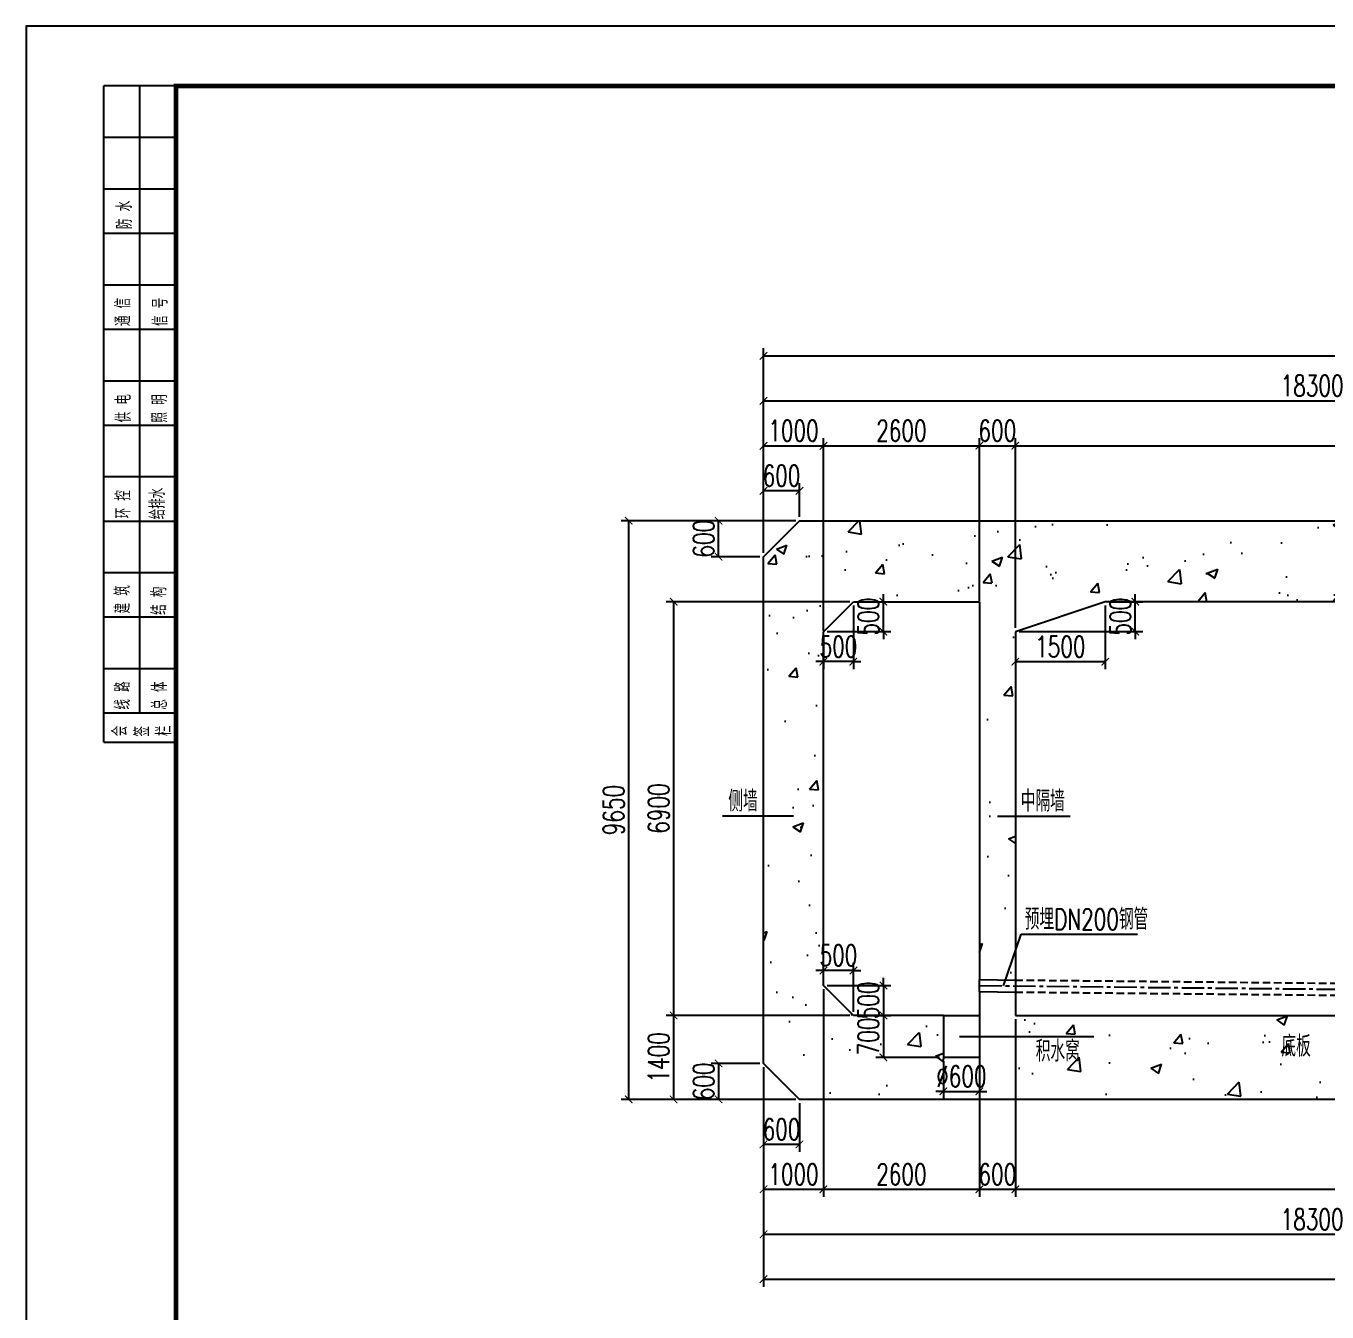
# Model space of a CAD drawing. Extents: x 266020 to 523514, y 704210 to 746210.
# Drawn here: x 463814 to 485512, y 724765 to 746210 of the extents above; entities that cross this region are included whole.
import ezdxf

# ---------------------------------------------------------------- set-up
doc = ezdxf.new("R2010")
doc.units = 0
doc.header["$LTSCALE"] = 50
doc.header["$MEASUREMENT"] = 0
doc.linetypes.add('CENTER2', pattern=[1.125, 0.75, -0.125, 0.125, -0.125])
doc.linetypes.add('DASHED2', pattern=[0.375, 0.25, -0.125])
doc.layers.get('0').update_dxf_attribs({"linetype": 'CONTINUOUS'})
doc.layers.get('Defpoints').update_dxf_attribs({"linetype": 'CONTINUOUS'})
for name, color, linetype in [('01 标  注', 1, 'CONTINUOUS'), ('02 结  构', 5, 'CONTINUOUS'), ('3', 3, 'CONTINUOUS'), ('4', 4, 'CONTINUOUS'), ('填充', 8, 'CONTINUOUS')]:
    doc.layers.add(name, color=color, linetype=linetype)
doc.styles.get("Standard").update_dxf_attribs({"font": 'txt1.shx', "width": 0.7, "bigfont": 'hztxt.shx'})
doc.dimstyles.new('1：100', dxfattribs={"dimscale": 100, "dimtxt": 3.5, "dimasz": 1.25, "dimexe": 1.25, "dimexo": 0.625, "dimgap": 0.75, "dimtad": 1, "dimdsep": 46, "dimtxsty": 'Standard', "dimblk": 'ARCHTICK', "dimcen": 2.5, "dimclrt": 256, "dimadec": 0, "dimazin": 0, "dimtfac": 1, "dimtix": 1, "dimtmove": 0, "dimatfit": 3, "dimfxl": 0, "dimarcsym": 0})

# ---------------------------------------------------------------- blocks, each defined once
blk = doc.blocks.new('_ArchTick')
at = {"color": 0, "linetype": 'ByBlock', "const_width": 0.15}
blk.add_lwpolyline([(-0.5, -0.5), (0.5, 0.5)], dxfattribs=at)
blk = doc.blocks.new('*D527')
at = {"layer": '01 标  注', "color": 0, "lineweight": -2}
for p, q in [((477614, 736547), (477614, 735485)), ((477114, 736047), (477114, 735485)), ((477114, 735610), (476989, 735610)), ((477614, 735610), (477114, 735610)), ((477614, 735610), (477739, 735610))]:
    blk.add_line(p, q, dxfattribs=at)
at = {"layer": 'Defpoints', "color": 0}
for p in [(477614, 736610), (477114, 736110), (477114, 735610)]:
    blk.add_point(p, dxfattribs=at)
at = {"layer": '01 标  注', "color": 0, "lineweight": -2, "xscale": 125, "yscale": 125, "zscale": 125}
blk.add_blockref('_ArchTick', (477114, 735610), dxfattribs=at)
at = {"layer": '01 标  注', "color": 0, "lineweight": -2, "xscale": 125, "yscale": 125, "zscale": 125, "rotation": 180}
blk.add_blockref('_ArchTick', (477614, 735610), dxfattribs=at)
at = {"layer": '01 标  注', "insert": (477364, 735860), "char_height": 350, "attachment_point": 5}
blk.add_mtext('500', dxfattribs=at)
blk = doc.blocks.new('*D528')
at = {"layer": '01 标  注', "color": 0, "lineweight": -2}
for p, q in [((478114, 736610), (478114, 736735)), ((477677, 736610), (478239, 736610)), ((478114, 736110), (478114, 736610)), ((477177, 736110), (478239, 736110)), ((478114, 736110), (478114, 735985))]:
    blk.add_line(p, q, dxfattribs=at)
at = {"layer": 'Defpoints', "color": 0}
for p in [(477614, 736610), (478114, 736610), (477114, 736110)]:
    blk.add_point(p, dxfattribs=at)
at = {"layer": '01 标  注', "color": 0, "lineweight": -2, "xscale": 125, "yscale": 125, "zscale": 125}
for p, rotation in [((478114, 736610), 270), ((478114, 736110), 90)]:
    blk.add_blockref('_ArchTick', p, dxfattribs=dict(at, rotation=rotation))
at = {"layer": '01 标  注', "insert": (477864, 736360), "char_height": 350, "attachment_point": 5, "rotation": 90}
blk.add_mtext('500', dxfattribs=at)
blk = doc.blocks.new('*D463')
at = {"layer": '01 标  注', "color": 0, "lineweight": -2}
for p, q in [((481814, 736547), (481814, 735485)), ((480314, 736047), (480314, 735485)), ((480314, 735610), (481814, 735610))]:
    blk.add_line(p, q, dxfattribs=at)
at = {"layer": 'Defpoints', "color": 0}
for p in [(481814, 736610), (480314, 736110), (481814, 735610)]:
    blk.add_point(p, dxfattribs=at)
at = {"layer": '01 标  注', "color": 0, "lineweight": -2, "xscale": 125, "yscale": 125, "zscale": 125, "rotation": 180}
blk.add_blockref('_ArchTick', (480314, 735610), dxfattribs=at)
at = {"layer": '01 标  注', "color": 0, "lineweight": -2, "xscale": 125, "yscale": 125, "zscale": 125}
blk.add_blockref('_ArchTick', (481814, 735610), dxfattribs=at)
at = {"layer": '01 标  注', "insert": (481064, 735860), "char_height": 350, "attachment_point": 5}
blk.add_mtext('1500', dxfattribs=at)
blk = doc.blocks.new('*D464')
at = {"layer": '01 标  注', "color": 0, "lineweight": -2}
for p, q in [((482314, 736610), (482314, 736735)), ((481877, 736610), (482439, 736610)), ((482314, 736110), (482314, 736610)), ((480377, 736110), (482439, 736110)), ((482314, 736110), (482314, 735985))]:
    blk.add_line(p, q, dxfattribs=at)
at = {"layer": 'Defpoints', "color": 0}
for p in [(481814, 736610), (482314, 736610), (480314, 736110)]:
    blk.add_point(p, dxfattribs=at)
at = {"layer": '01 标  注', "color": 0, "lineweight": -2, "xscale": 125, "yscale": 125, "zscale": 125}
for p, rotation in [((482314, 736610), 270), ((482314, 736110), 90)]:
    blk.add_blockref('_ArchTick', p, dxfattribs=dict(at, rotation=rotation))
at = {"layer": '01 标  注', "insert": (482064, 736360), "char_height": 350, "attachment_point": 5, "rotation": 90}
blk.add_mtext('500', dxfattribs=at)
blk = doc.blocks.new('*D467')
at = {"layer": '01 标  注', "color": 0, "lineweight": -2}
for p, q in [((477114, 730272), (477114, 730585)), ((477614, 729772), (477614, 730585)), ((477114, 730460), (476989, 730460)), ((477614, 730460), (477114, 730460)), ((477614, 730460), (477739, 730460))]:
    blk.add_line(p, q, dxfattribs=at)
at = {"layer": 'Defpoints', "color": 0}
for p in [(477114, 730460), (477114, 730210), (477614, 729710)]:
    blk.add_point(p, dxfattribs=at)
at = {"layer": '01 标  注', "color": 0, "lineweight": -2, "xscale": 125, "yscale": 125, "zscale": 125}
blk.add_blockref('_ArchTick', (477114, 730460), dxfattribs=at)
at = {"layer": '01 标  注', "color": 0, "lineweight": -2, "xscale": 125, "yscale": 125, "zscale": 125, "rotation": 180}
blk.add_blockref('_ArchTick', (477614, 730460), dxfattribs=at)
at = {"layer": '01 标  注', "insert": (477364, 730710), "char_height": 350, "attachment_point": 5}
blk.add_mtext('500', dxfattribs=at)
blk = doc.blocks.new('*D468')
at = {"layer": '01 标  注', "color": 0, "lineweight": -2}
for p, q in [((478114, 730210), (478114, 730335)), ((477177, 730210), (478239, 730210)), ((478114, 730210), (478114, 729710)), ((477677, 729710), (478239, 729710)), ((478114, 729710), (478114, 729585))]:
    blk.add_line(p, q, dxfattribs=at)
at = {"layer": 'Defpoints', "color": 0}
for p in [(477114, 730210), (477614, 729710), (478114, 729710)]:
    blk.add_point(p, dxfattribs=at)
at = {"layer": '01 标  注', "color": 0, "lineweight": -2, "xscale": 125, "yscale": 125, "zscale": 125}
for p, rotation in [((478114, 730210), 270), ((478114, 729710), 90)]:
    blk.add_blockref('_ArchTick', p, dxfattribs=dict(at, rotation=rotation))
at = {"layer": '01 标  注', "insert": (477864, 729960), "char_height": 350, "attachment_point": 5, "rotation": 90}
blk.add_mtext('500', dxfattribs=at)
blk = doc.blocks.new('*D469')
at = {"layer": '01 标  注', "color": 0, "lineweight": -2}
for p, q in [((477114, 730147), (477114, 726685)), ((476114, 728847), (476114, 726685)), ((476114, 726810), (477114, 726810))]:
    blk.add_line(p, q, dxfattribs=at)
at = {"layer": 'Defpoints', "color": 0}
for p in [(477114, 730210), (476114, 728910), (477114, 726810)]:
    blk.add_point(p, dxfattribs=at)
at = {"layer": '01 标  注', "color": 0, "lineweight": -2, "xscale": 125, "yscale": 125, "zscale": 125, "rotation": 180}
blk.add_blockref('_ArchTick', (476114, 726810), dxfattribs=at)
at = {"layer": '01 标  注', "color": 0, "lineweight": -2, "xscale": 125, "yscale": 125, "zscale": 125}
blk.add_blockref('_ArchTick', (477114, 726810), dxfattribs=at)
at = {"layer": '01 标  注', "insert": (476614, 727060), "char_height": 350, "attachment_point": 5}
blk.add_mtext('1000', dxfattribs=at)
blk = doc.blocks.new('*D529')
at = {"layer": '01 标  注', "color": 0, "lineweight": -2}
for p, q in [((477114, 730147), (477114, 726685)), ((479714, 729647), (479714, 726685)), ((477114, 726810), (479714, 726810))]:
    blk.add_line(p, q, dxfattribs=at)
at = {"layer": 'Defpoints', "color": 0}
for p in [(477114, 730210), (479714, 729710), (479714, 726810)]:
    blk.add_point(p, dxfattribs=at)
at = {"layer": '01 标  注', "color": 0, "lineweight": -2, "xscale": 125, "yscale": 125, "zscale": 125, "rotation": 180}
blk.add_blockref('_ArchTick', (477114, 726810), dxfattribs=at)
at = {"layer": '01 标  注', "color": 0, "lineweight": -2, "xscale": 125, "yscale": 125, "zscale": 125}
blk.add_blockref('_ArchTick', (479714, 726810), dxfattribs=at)
at = {"layer": '01 标  注', "insert": (478414, 727060), "char_height": 350, "attachment_point": 5}
blk.add_mtext('2600', dxfattribs=at)
blk = doc.blocks.new('*D470')
at = {"layer": '01 标  注', "color": 0, "lineweight": -2}
for p, q in [((479714, 729647), (479714, 726685)), ((480314, 729647), (480314, 726685)), ((479714, 726810), (480314, 726810))]:
    blk.add_line(p, q, dxfattribs=at)
at = {"layer": 'Defpoints', "color": 0}
for p in [(479714, 729710), (480314, 729710), (480314, 726810)]:
    blk.add_point(p, dxfattribs=at)
at = {"layer": '01 标  注', "color": 0, "lineweight": -2, "xscale": 125, "yscale": 125, "zscale": 125, "rotation": 180}
blk.add_blockref('_ArchTick', (479714, 726810), dxfattribs=at)
at = {"layer": '01 标  注', "color": 0, "lineweight": -2, "xscale": 125, "yscale": 125, "zscale": 125}
blk.add_blockref('_ArchTick', (480314, 726810), dxfattribs=at)
at = {"layer": '01 标  注', "insert": (480014, 727060), "char_height": 350, "attachment_point": 5}
blk.add_mtext('600', dxfattribs=at)
blk = doc.blocks.new('*D471')
at = {"layer": '01 标  注', "color": 0, "lineweight": -2}
for p, q in [((480314, 729647), (480314, 726685)), ((492814, 729647), (492814, 726685)), ((480314, 726810), (492814, 726810))]:
    blk.add_line(p, q, dxfattribs=at)
at = {"layer": 'Defpoints', "color": 0}
for p in [(480314, 729710), (492814, 729710), (492814, 726810)]:
    blk.add_point(p, dxfattribs=at)
at = {"layer": '01 标  注', "color": 0, "lineweight": -2, "xscale": 125, "yscale": 125, "zscale": 125, "rotation": 180}
blk.add_blockref('_ArchTick', (480314, 726810), dxfattribs=at)
at = {"layer": '01 标  注', "color": 0, "lineweight": -2, "xscale": 125, "yscale": 125, "zscale": 125}
blk.add_blockref('_ArchTick', (492814, 726810), dxfattribs=at)
at = {"layer": '01 标  注', "insert": (486564, 727060), "char_height": 350, "attachment_point": 5}
blk.add_mtext('12500', dxfattribs=at)
blk = doc.blocks.new('*D475')
at = {"layer": '01 标  注', "color": 0, "lineweight": -2}
for p, q in [((476114, 728847), (476114, 725185)), ((512714, 728401), (512714, 725185)), ((476114, 725310), (512714, 725310))]:
    blk.add_line(p, q, dxfattribs=at)
at = {"layer": 'Defpoints', "color": 0}
for p in [(476114, 728910), (512714, 728463), (512714, 725310)]:
    blk.add_point(p, dxfattribs=at)
at = {"layer": '01 标  注', "color": 0, "lineweight": -2, "xscale": 125, "yscale": 125, "zscale": 125, "rotation": 180}
blk.add_blockref('_ArchTick', (476114, 725310), dxfattribs=at)
at = {"layer": '01 标  注', "color": 0, "lineweight": -2, "xscale": 125, "yscale": 125, "zscale": 125}
blk.add_blockref('_ArchTick', (512714, 725310), dxfattribs=at)
at = {"layer": '01 标  注', "insert": (494414, 725560), "char_height": 350, "attachment_point": 5}
blk.add_mtext('36600', dxfattribs=at)
blk = doc.blocks.new('*D488')
at = {"layer": '01 标  注', "color": 0, "lineweight": -2}
for p, q in [((477552, 729710), (474489, 729710)), ((474614, 729710), (474614, 728310)), ((476652, 728310), (474489, 728310))]:
    blk.add_line(p, q, dxfattribs=at)
at = {"layer": 'Defpoints', "color": 0}
for p in [(477614, 729710), (474614, 728310), (476714, 728310)]:
    blk.add_point(p, dxfattribs=at)
at = {"layer": '01 标  注', "color": 0, "lineweight": -2, "xscale": 125, "yscale": 125, "zscale": 125}
for p, rotation in [((474614, 729710), 90), ((474614, 728310), 270)]:
    blk.add_blockref('_ArchTick', p, dxfattribs=dict(at, rotation=rotation))
at = {"layer": '01 标  注', "insert": (474364, 729010), "char_height": 350, "attachment_point": 5, "rotation": 90}
blk.add_mtext('1400', dxfattribs=at)
blk = doc.blocks.new('*D489')
at = {"layer": '01 标  注', "color": 0, "lineweight": -2}
for p, q in [((477552, 736610), (474489, 736610)), ((474614, 736610), (474614, 729710)), ((477552, 729710), (474489, 729710))]:
    blk.add_line(p, q, dxfattribs=at)
at = {"layer": 'Defpoints', "color": 0}
for p in [(477614, 736610), (474614, 729710), (477614, 729710)]:
    blk.add_point(p, dxfattribs=at)
at = {"layer": '01 标  注', "color": 0, "lineweight": -2, "xscale": 125, "yscale": 125, "zscale": 125}
for p, rotation in [((474614, 736610), 90), ((474614, 729710), 270)]:
    blk.add_blockref('_ArchTick', p, dxfattribs=dict(at, rotation=rotation))
at = {"layer": '01 标  注', "insert": (474364, 733160), "char_height": 350, "attachment_point": 5, "rotation": 90}
blk.add_mtext('6900', dxfattribs=at)
blk = doc.blocks.new('*D490')
at = {"layer": '01 标  注', "color": 0, "lineweight": -2}
for p, q in [((476114, 728847), (476114, 725935)), ((494414, 728247), (494414, 725935)), ((476114, 726060), (494414, 726060))]:
    blk.add_line(p, q, dxfattribs=at)
at = {"layer": 'Defpoints', "color": 0}
for p in [(476114, 728910), (494414, 728310), (494414, 726060)]:
    blk.add_point(p, dxfattribs=at)
at = {"layer": '01 标  注', "color": 0, "lineweight": -2, "xscale": 125, "yscale": 125, "zscale": 125, "rotation": 180}
blk.add_blockref('_ArchTick', (476114, 726060), dxfattribs=at)
at = {"layer": '01 标  注', "color": 0, "lineweight": -2, "xscale": 125, "yscale": 125, "zscale": 125}
blk.add_blockref('_ArchTick', (494414, 726060), dxfattribs=at)
at = {"layer": '01 标  注', "insert": (485264, 726310), "char_height": 350, "attachment_point": 5}
blk.add_mtext('18300', dxfattribs=at)
blk = doc.blocks.new('*D491')
at = {"layer": '01 标  注', "color": 0, "lineweight": -2}
for p, q in [((476114, 737422), (476114, 739335)), ((477114, 736122), (477114, 739335)), ((476114, 739210), (477114, 739210))]:
    blk.add_line(p, q, dxfattribs=at)
at = {"layer": 'Defpoints', "color": 0}
for p in [(477114, 739210), (476114, 737360), (477114, 736060)]:
    blk.add_point(p, dxfattribs=at)
at = {"layer": '01 标  注', "color": 0, "lineweight": -2, "xscale": 125, "yscale": 125, "zscale": 125, "rotation": 180}
blk.add_blockref('_ArchTick', (476114, 739210), dxfattribs=at)
at = {"layer": '01 标  注', "color": 0, "lineweight": -2, "xscale": 125, "yscale": 125, "zscale": 125}
blk.add_blockref('_ArchTick', (477114, 739210), dxfattribs=at)
at = {"layer": '01 标  注', "insert": (476614, 739460), "char_height": 350, "attachment_point": 5}
blk.add_mtext('1000', dxfattribs=at)
blk = doc.blocks.new('*D492')
at = {"layer": '01 标  注', "color": 0, "lineweight": -2}
for p, q in [((477114, 736122), (477114, 739335)), ((479714, 736622), (479714, 739335)), ((477114, 739210), (479714, 739210))]:
    blk.add_line(p, q, dxfattribs=at)
at = {"layer": 'Defpoints', "color": 0}
for p in [(479714, 739210), (479714, 736560), (477114, 736060)]:
    blk.add_point(p, dxfattribs=at)
at = {"layer": '01 标  注', "color": 0, "lineweight": -2, "xscale": 125, "yscale": 125, "zscale": 125, "rotation": 180}
blk.add_blockref('_ArchTick', (477114, 739210), dxfattribs=at)
at = {"layer": '01 标  注', "color": 0, "lineweight": -2, "xscale": 125, "yscale": 125, "zscale": 125}
blk.add_blockref('_ArchTick', (479714, 739210), dxfattribs=at)
at = {"layer": '01 标  注', "insert": (478414, 739460), "char_height": 350, "attachment_point": 5}
blk.add_mtext('2600', dxfattribs=at)
blk = doc.blocks.new('*D493')
at = {"layer": '01 标  注', "color": 0, "lineweight": -2}
for p, q in [((479714, 736622), (479714, 739335)), ((480314, 736172), (480314, 739335)), ((479714, 739210), (480314, 739210))]:
    blk.add_line(p, q, dxfattribs=at)
at = {"layer": 'Defpoints', "color": 0}
for p in [(480314, 739210), (479714, 736560), (480314, 736110)]:
    blk.add_point(p, dxfattribs=at)
at = {"layer": '01 标  注', "color": 0, "lineweight": -2, "xscale": 125, "yscale": 125, "zscale": 125, "rotation": 180}
blk.add_blockref('_ArchTick', (479714, 739210), dxfattribs=at)
at = {"layer": '01 标  注', "color": 0, "lineweight": -2, "xscale": 125, "yscale": 125, "zscale": 125}
blk.add_blockref('_ArchTick', (480314, 739210), dxfattribs=at)
at = {"layer": '01 标  注', "insert": (480014, 739460), "char_height": 350, "attachment_point": 5}
blk.add_mtext('600', dxfattribs=at)
blk = doc.blocks.new('*D494')
at = {"layer": '01 标  注', "color": 0, "lineweight": -2}
for p, q in [((480314, 736172), (480314, 739335)), ((492814, 736172), (492814, 739335)), ((480314, 739210), (492814, 739210))]:
    blk.add_line(p, q, dxfattribs=at)
at = {"layer": 'Defpoints', "color": 0}
for p in [(492814, 739210), (480314, 736110), (492814, 736110)]:
    blk.add_point(p, dxfattribs=at)
at = {"layer": '01 标  注', "color": 0, "lineweight": -2, "xscale": 125, "yscale": 125, "zscale": 125, "rotation": 180}
blk.add_blockref('_ArchTick', (480314, 739210), dxfattribs=at)
at = {"layer": '01 标  注', "color": 0, "lineweight": -2, "xscale": 125, "yscale": 125, "zscale": 125}
blk.add_blockref('_ArchTick', (492814, 739210), dxfattribs=at)
at = {"layer": '01 标  注', "insert": (486564, 739460), "char_height": 350, "attachment_point": 5}
blk.add_mtext('12500', dxfattribs=at)
blk = doc.blocks.new('*D497')
at = {"layer": '01 标  注', "color": 0, "lineweight": -2}
for p, q in [((476114, 737422), (476114, 740835)), ((512714, 737869), (512714, 740835)), ((476114, 740710), (512714, 740710))]:
    blk.add_line(p, q, dxfattribs=at)
at = {"layer": 'Defpoints', "color": 0}
for p in [(512714, 740710), (512714, 737806), (476114, 737360)]:
    blk.add_point(p, dxfattribs=at)
at = {"layer": '01 标  注', "color": 0, "lineweight": -2, "xscale": 125, "yscale": 125, "zscale": 125, "rotation": 180}
blk.add_blockref('_ArchTick', (476114, 740710), dxfattribs=at)
at = {"layer": '01 标  注', "color": 0, "lineweight": -2, "xscale": 125, "yscale": 125, "zscale": 125}
blk.add_blockref('_ArchTick', (512714, 740710), dxfattribs=at)
at = {"layer": '01 标  注', "insert": (494414, 740960), "char_height": 350, "attachment_point": 5}
blk.add_mtext('36600', dxfattribs=at)
blk = doc.blocks.new('*D505')
at = {"layer": '01 标  注', "color": 0, "lineweight": -2}
for p, q in [((476114, 737422), (476114, 740085)), ((476114, 739960), (494414, 739960)), ((494414, 738022), (494414, 740085))]:
    blk.add_line(p, q, dxfattribs=at)
at = {"layer": 'Defpoints', "color": 0}
for p in [(494414, 739960), (494414, 737960), (476114, 737360)]:
    blk.add_point(p, dxfattribs=at)
at = {"layer": '01 标  注', "color": 0, "lineweight": -2, "xscale": 125, "yscale": 125, "zscale": 125, "rotation": 180}
blk.add_blockref('_ArchTick', (476114, 739960), dxfattribs=at)
at = {"layer": '01 标  注', "color": 0, "lineweight": -2, "xscale": 125, "yscale": 125, "zscale": 125}
blk.add_blockref('_ArchTick', (494414, 739960), dxfattribs=at)
at = {"layer": '01 标  注', "insert": (485264, 740210), "char_height": 350, "attachment_point": 5}
blk.add_mtext('18300', dxfattribs=at)
blk = doc.blocks.new('*D510')
at = {"layer": '01 标  注', "color": 0, "lineweight": -2}
for p, q in [((476114, 737422), (476114, 738585)), ((476714, 738022), (476714, 738585)), ((476714, 738460), (476114, 738460))]:
    blk.add_line(p, q, dxfattribs=at)
at = {"layer": 'Defpoints', "color": 0}
for p in [(476114, 738460), (476714, 737960), (476114, 737360)]:
    blk.add_point(p, dxfattribs=at)
at = {"layer": '01 标  注', "color": 0, "lineweight": -2, "xscale": 125, "yscale": 125, "zscale": 125, "rotation": 180}
blk.add_blockref('_ArchTick', (476114, 738460), dxfattribs=at)
at = {"layer": '01 标  注', "color": 0, "lineweight": -2, "xscale": 125, "yscale": 125, "zscale": 125}
blk.add_blockref('_ArchTick', (476714, 738460), dxfattribs=at)
at = {"layer": '01 标  注', "insert": (476414, 738710), "char_height": 350, "attachment_point": 5}
blk.add_mtext('600', dxfattribs=at)
blk = doc.blocks.new('*D511')
at = {"layer": '01 标  注', "color": 0, "lineweight": -2}
for p, q in [((476652, 737960), (475239, 737960)), ((475364, 737360), (475364, 737960)), ((476052, 737360), (475239, 737360))]:
    blk.add_line(p, q, dxfattribs=at)
at = {"layer": 'Defpoints', "color": 0}
for p in [(475364, 737960), (476714, 737960), (476114, 737360)]:
    blk.add_point(p, dxfattribs=at)
at = {"layer": '01 标  注', "color": 0, "lineweight": -2, "xscale": 125, "yscale": 125, "zscale": 125}
for p, rotation in [((475364, 737960), 90), ((475364, 737360), 270)]:
    blk.add_blockref('_ArchTick', p, dxfattribs=dict(at, rotation=rotation))
at = {"layer": '01 标  注', "insert": (475114, 737660), "char_height": 350, "attachment_point": 5, "rotation": 90}
blk.add_mtext('600', dxfattribs=at)
blk = doc.blocks.new('*D512')
at = {"layer": '01 标  注', "color": 0, "lineweight": -2}
for p, q in [((476052, 728910), (475239, 728910)), ((475364, 728910), (475364, 728310)), ((476652, 728310), (475239, 728310))]:
    blk.add_line(p, q, dxfattribs=at)
at = {"layer": 'Defpoints', "color": 0}
for p in [(476114, 728910), (475364, 728310), (476714, 728310)]:
    blk.add_point(p, dxfattribs=at)
at = {"layer": '01 标  注', "color": 0, "lineweight": -2, "xscale": 125, "yscale": 125, "zscale": 125}
for p, rotation in [((475364, 728910), 90), ((475364, 728310), 270)]:
    blk.add_blockref('_ArchTick', p, dxfattribs=dict(at, rotation=rotation))
at = {"layer": '01 标  注', "insert": (475114, 728610), "char_height": 350, "attachment_point": 5, "rotation": 90}
blk.add_mtext('600', dxfattribs=at)
blk = doc.blocks.new('*D513')
at = {"layer": '01 标  注', "color": 0, "lineweight": -2}
for p, q in [((476114, 728847), (476114, 727435)), ((476714, 728247), (476714, 727435)), ((476714, 727560), (476114, 727560))]:
    blk.add_line(p, q, dxfattribs=at)
at = {"layer": 'Defpoints', "color": 0}
for p in [(476114, 728910), (476714, 728310), (476114, 727560)]:
    blk.add_point(p, dxfattribs=at)
at = {"layer": '01 标  注', "color": 0, "lineweight": -2, "xscale": 125, "yscale": 125, "zscale": 125, "rotation": 180}
blk.add_blockref('_ArchTick', (476114, 727560), dxfattribs=at)
at = {"layer": '01 标  注', "color": 0, "lineweight": -2, "xscale": 125, "yscale": 125, "zscale": 125}
blk.add_blockref('_ArchTick', (476714, 727560), dxfattribs=at)
at = {"layer": '01 标  注', "insert": (476414, 727810), "char_height": 350, "attachment_point": 5}
blk.add_mtext('600', dxfattribs=at)
blk = doc.blocks.new('*D514')
at = {"layer": '01 标  注', "color": 0, "lineweight": -2}
for p, q in [((476652, 737960), (473739, 737960)), ((473864, 737960), (473864, 728310)), ((476652, 728310), (473739, 728310))]:
    blk.add_line(p, q, dxfattribs=at)
at = {"layer": 'Defpoints', "color": 0}
for p in [(476714, 737960), (473864, 728310), (476714, 728310)]:
    blk.add_point(p, dxfattribs=at)
at = {"layer": '01 标  注', "color": 0, "lineweight": -2, "xscale": 125, "yscale": 125, "zscale": 125}
for p, rotation in [((473864, 737960), 90), ((473864, 728310), 270)]:
    blk.add_blockref('_ArchTick', p, dxfattribs=dict(at, rotation=rotation))
at = {"layer": '01 标  注', "insert": (473614, 733135), "char_height": 350, "attachment_point": 5, "rotation": 90}
blk.add_mtext('9650', dxfattribs=at)
blk = doc.blocks.new('*D536')
at = {"layer": '01 标  注', "color": 0, "lineweight": -2}
for p, q in [((479052, 729710), (477989, 729710)), ((478114, 729710), (478114, 729010)), ((479052, 729010), (477989, 729010))]:
    blk.add_line(p, q, dxfattribs=at)
at = {"layer": 'Defpoints', "color": 0}
for p in [(479114, 729710), (478114, 729010), (479114, 729010)]:
    blk.add_point(p, dxfattribs=at)
at = {"layer": '01 标  注', "color": 0, "lineweight": -2, "xscale": 125, "yscale": 125, "zscale": 125}
for p, rotation in [((478114, 729710), 90), ((478114, 729010), 270)]:
    blk.add_blockref('_ArchTick', p, dxfattribs=dict(at, rotation=rotation))
at = {"layer": '01 标  注', "insert": (477864, 729360), "char_height": 350, "attachment_point": 5, "rotation": 90}
blk.add_mtext('700', dxfattribs=at)
blk = doc.blocks.new('*D538')
at = {"layer": '01 标  注', "color": 0, "lineweight": -2}
for p, q in [((479114, 728947), (479114, 728320)), ((479714, 728947), (479714, 728320)), ((479114, 728444), (478989, 728444)), ((479114, 728444), (479714, 728444)), ((479714, 728444), (479839, 728444))]:
    blk.add_line(p, q, dxfattribs=at)
at = {"layer": 'Defpoints', "color": 0}
for p in [(479114, 729010), (479714, 729010), (479714, 728444)]:
    blk.add_point(p, dxfattribs=at)
at = {"layer": '01 标  注', "color": 0, "lineweight": -2, "xscale": 125, "yscale": 125, "zscale": 125}
blk.add_blockref('_ArchTick', (479114, 728444), dxfattribs=at)
at = {"layer": '01 标  注', "color": 0, "lineweight": -2, "xscale": 125, "yscale": 125, "zscale": 125, "rotation": 180}
blk.add_blockref('_ArchTick', (479714, 728444), dxfattribs=at)
at = {"layer": '01 标  注', "insert": (479414, 728694), "char_height": 350, "attachment_point": 5}
blk.add_mtext('%%C600', dxfattribs=at)

msp = doc.modelspace()

# ---------------------------------------------------------------- hatches: boundary and pattern name
at = {"layer": '填充'}
h = msp.add_hatch(dxfattribs=at)
h.set_pattern_fill('AR-CONC', color=256, scale=250, style=0)
h.set_pattern_definition([(50, (0, 0), (1793.1505, -156.8803), [187.5, -2062.5]), (355, (0, 0), (-346.8783, 1880.4803), [150, -1650]), (100.4514, (149.4, -13), (1446.2735, 1723.599), [159.3505, -1752.8553]), (46.1842, (0, 500), (2668.1026, -413.7975), [281.25, -3093.75]), (96.6356, (222.3, 465.5), (2336.657, 2435.295), [239.026, -2629.2825]), (351.1842, (0, 500), (2336.655, 2435.2965), [225, -2475]), (21, (250, 375), (1492.2676, -1006.5472), [187.5, -2062.5]), (326, (250, 375), (608.2883, 1812.875), [150, -1650]), (71.4514, (374.4, 291.1), (2100.5566, 806.3262), [159.3505, -1752.8553]), (37.5, (0, 0), (30.39964, 832.23463), [0, -1630, 0, -1675, 0, -1656.25]), (7.5, (0, 0), (657.6738, 986.0293), [0, -955, 0, -1592.5, 0, -631.25]), (327.5, (-557.5, 0), (1334.5561, -56.3872), [0, -625, 0, -1950, 0, -2587.5]), (317.5, (-807.5, 0), (1457.9654, 250.2625), [0, -812.5, 0, -1295, 0, -1837.5])])
h.paths.add_polyline_path([(494414.335, 737959.674), (494414.335, 736609.674), (494914.335, 736609.674), (495414.335, 736109.674), (495414.335, 730174.674), (496014.335, 730174.674), (496014.335, 736109.674), (497514.335, 736609.674), (507014.335, 736609.674), (508514.335, 736109.674), (508514.335, 730300.679), (509114.335, 730306.679), (509114.335, 736609.674), (511214.335, 736609.674), (511714.335, 736109.674), (511714.335, 730209.674), (511214.335, 729709.674), (509714.335, 729709.674), (509714.335, 729009.674), (509114.335, 729009.674), (509114.335, 730106.669), (508514.335, 730100.669), (508514.335, 729709.674), (496014.335, 729709.674), (496014.335, 729974.674), (495414.335, 729974.674), (495414.335, 729009.674), (495164.335, 729009.674), (494414.335, 729009.674), (494414.335, 728309.674), (512114.335, 728309.674), (512714.335, 728909.674), (512714.335, 737359.674), (512114.335, 737959.674)])
h.paths.add_polyline_path([(491314.335, 736609.674), (492814.335, 736109.674), (492814.335, 730174.674), (493414.335, 730174.674), (493414.335, 736109.674), (493914.335, 736609.674), (494414.335, 736609.674), (494414.335, 737959.674), (476714.335, 737959.674), (476114.335, 737359.674), (476114.335, 728909.674), (476714.335, 728309.674), (492714.335, 728309.674), (493414.335, 729009.674), (493414.335, 729974.674), (492814.335, 729974.674), (492814.335, 729709.674), (480314.335, 729709.674), (480314.335, 730100.669), (479714.335, 730106.669), (479714.335, 729009.674), (479114.335, 729009.674), (479114.335, 729709.674), (477614.335, 729709.674), (477114.335, 730209.674), (477114.335, 736109.674), (477614.335, 736609.674), (479714.335, 736609.674), (479714.335, 730306.679), (480314.335, 730300.679), (480314.335, 736109.674), (481814.335, 736609.674)])
h.paths.add_polyline_path([(494414.335, 728309.674), (494414.335, 729009.674), (493414.335, 729009.674), (492714.335, 728309.674)], flags=17)

# ---------------------------------------------------------------- linework, layer by layer
at = {"linetype": 'DASHED2', "ltscale": 10}
for p, q in [((480314.335, 730300.679), (492814.335, 730175.679)), ((480314.392, 730100.668), (492814.335, 729975.669))]:
    msp.add_line(p, q, dxfattribs=at)
at = {"layer": '01 标  注'}
for p, q in [((476614.335, 733034.674), (475429.585, 733034.674)), ((480014.335, 733034.674), (481228.653, 733034.674)), ((480117.93, 730202.715), (480412.684, 731064.005)), ((480412.684, 731064.005), (482352.5, 731064.005)), ((479714.335, 730106.669), (479714.335, 730306.679)), ((480314.335, 730300.679), (480314.335, 730100.669)), ((479114.335, 729709.674), (479714.335, 729709.674)), ((479380.5, 729359.674), (481622, 729359.674))]:
    msp.add_line(p, q, dxfattribs=at)
msp.add_lwpolyline([(523514.335, 704209.674), (523514.335, 746209.674), (463814.335, 746209.674), (463814.335, 704209.674)], close=True, dxfattribs=at)
at = {"layer": '02 结  构'}
for p, q in [((477114.335, 736109.674), (477614.335, 736609.674)), ((477614.335, 736609.674), (479714.335, 736609.674)), ((479714.335, 736609.674), (479714.335, 730306.679)), ((481814.335, 736609.674), (480314.335, 736109.674)), ((491314.335, 736609.674), (481814.335, 736609.674)), ((477114.335, 730209.674), (477114.335, 736109.674)), ((480314.335, 736109.674), (480314.335, 730300.679)), ((477614.335, 729709.674), (477114.335, 730209.674)), ((479714.335, 730306.679), (480314.335, 730300.679)), ((479714.335, 730106.669), (480314.392, 730100.668)), ((479714.335, 730106.669), (479714.335, 729009.674)), ((480314.335, 730100.669), (480314.335, 729709.674)), ((479114.335, 729709.674), (477614.335, 729709.674)), ((479114.335, 729709.674), (479114.335, 729009.674)), ((480314.335, 729709.674), (492814.335, 729709.674)), ((479714.335, 729009.674), (479114.335, 729009.674))]:
    msp.add_line(p, q, dxfattribs=at)
msp.add_lwpolyline([(492214.335, 728209.674), (491214.335, 728309.674), (476714.335, 728309.674), (476114.335, 728909.674), (476114.335, 737359.674), (476714.335, 737959.674), (494414.335, 737959.674)], dxfattribs=at)
at = {"layer": '3'}
for p, q in [((465114.335, 734269.674), (465114.335, 745209.674)), ((466314.335, 745209.674), (465114.335, 745209.674)), ((465714.335, 734749.674), (465714.335, 745209.674)), ((466314.335, 744349.674), (465114.335, 744349.674)), ((466314.335, 743489.674), (465114.335, 743489.674)), ((466314.335, 742749.674), (465114.335, 742749.674)), ((466314.335, 741889.674), (465114.335, 741889.674)), ((466314.335, 741149.674), (465114.335, 741149.674)), ((466314.335, 740289.674), (465114.335, 740289.674)), ((466314.335, 739549.674), (465114.335, 739549.674)), ((466314.335, 738689.674), (465114.335, 738689.674)), ((466314.335, 737949.674), (465114.335, 737949.674)), ((466314.335, 737089.674), (465114.335, 737089.674)), ((466314.335, 736349.674), (465114.335, 736349.674)), ((466314.335, 735489.674), (465114.335, 735489.674)), ((466314.335, 734749.674), (465114.335, 734749.674)), ((465114.335, 734269.674), (466314.335, 734269.674))]:
    msp.add_line(p, q, dxfattribs=at)
at = {"layer": '3', "linetype": 'CENTER2', "ltscale": 10}
msp.add_line((479714.335, 730206.674), (493414.335, 730069.674), dxfattribs=at)
at = {"layer": '4', "color": 7, "const_width": 80}
msp.add_lwpolyline([(522514.335, 705209.674), (522514.335, 745209.674), (466314.335, 745209.674), (466314.335, 705209.674)], close=True, dxfattribs=at)

# ---------------------------------------------------------------- texts
at = {"layer": '01 标  注', "char_height": 350, "attachment_point": 5}
for s, insert in [('侧墙', (475771.96, 733284.674)), ('中隔墙', (480771.494, 733284.674)), ('预埋DN200钢管', (481501.327, 731314.005)), ('积水窝', (481021.827, 729115.005)), ('底板', (484996.96, 729196.505))]:
    msp.add_mtext(s, dxfattribs=dict(at, insert=insert))
at = {"layer": '3', "width": 0.7}
for s, p in [('防 水', (465580.285, 742824.079)), ('通 信', (465555.224, 741205.737)), ('信 号', (466178.236, 741207.684)), ('供 电', (465563.385, 739601.159)), ('照 明', (466168.879, 739596.979)), ('环 控', (465559.182, 737998.923)), ('给排水', (466129.926, 737983.329)), ('建 筑', (465547.9, 736414.013)), ('结 构', (466157.308, 736389.415)), ('线 路', (465550.016, 734809.697)), ('总 体', (466166.748, 734808.25)), ('会', (465501.03, 734366.474)), ('签', (465872.587, 734360.474)), ('栏', (466237.927, 734371.209))]:
    msp.add_text(s, height=250, rotation=90, dxfattribs=at).set_placement(p)

# ---------------------------------------------------------------- dimensions: what is measured, and where the dimension line sits
at = {"layer": '01 标  注'}
for base, p1, p2, picture, middle in [((512714.335, 740709.674), (476114.335, 737359.674), (512714.335, 737806.092), '*D497', (494414.335, 740959.674)), ((494414.335, 739959.674), (476114.335, 737359.674), (494414.335, 737959.674), '*D505', (485264.335, 740209.674)), ((477114.335, 739209.674), (476114.335, 737359.674), (477114.335, 736059.674), '*D491', (476614.335, 739459.674)), ((479714.335, 739209.674), (477114.335, 736059.674), (479714.335, 736559.674), '*D492', (478414.335, 739459.674)), ((480314.335, 739209.674), (479714.335, 736559.674), (480314.335, 736109.674), '*D493', (480014.335, 739459.674)), ((492814.335, 739209.674), (480314.335, 736109.674), (492814.335, 736109.674), '*D494', (486564.335, 739459.674)), ((477114.335, 735609.674), (477614.335, 736609.674), (477114.335, 736109.674), '*D527', (477364.335, 735859.674)), ((481814.335, 735609.674), (480314.335, 736109.674), (481814.335, 736609.674), '*D463', (481064.335, 735859.674)), ((477114.335, 726809.674), (476114.335, 728909.674), (477114.335, 730209.674), '*D469', (476614.335, 727059.674)), ((479714.335, 726809.674), (477114.335, 730209.674), (479714.335, 729709.674), '*D529', (478414.335, 727059.674)), ((480314.335, 726809.674), (479714.335, 729709.674), (480314.335, 729709.674), '*D470', (480014.335, 727059.674)), ((492814.335, 726809.674), (480314.335, 729709.674), (492814.335, 729709.674), '*D471', (486564.335, 727059.674)), ((512714.335, 725309.674), (476114.335, 728909.674), (512714.335, 728463.256), '*D475', (494414.335, 725559.674)), ((494414.335, 726059.674), (476114.335, 728909.674), (494414.335, 728309.674), '*D490', (485264.335, 726309.674))]:
    dim = msp.add_linear_dim(base=base, p1=p1, p2=p2, dimstyle='1：100', dxfattribs=at)
    dim.commit()
    dim.dimension.update_dxf_attribs({"geometry": picture, "text_midpoint": middle})
for base, p1, p2, angle, picture, middle in [((476114.335, 738459.674), (476714.335, 737959.674), (476114.335, 737359.674), 180, '*D510', (476414.335, 738709.674)), ((473864.335, 728309.674), (476714.335, 737959.674), (476714.335, 728309.674), 90, '*D514', (473614.335, 733134.674)), ((475364.335, 737959.674), (476114.335, 737359.674), (476714.335, 737959.674), 90, '*D511', (475114.335, 737659.674)), ((474614.335, 729709.674), (477614.335, 736609.674), (477614.335, 729709.674), 90, '*D489', (474364.335, 733159.674)), ((478114.335, 736609.674), (477114.335, 736109.674), (477614.335, 736609.674), 90, '*D528', (477864.335, 736359.674)), ((482314.335, 736609.674), (480314.335, 736109.674), (481814.335, 736609.674), 90, '*D464', (482064.335, 736359.674)), ((477114.335, 730459.674), (477614.335, 729709.674), (477114.335, 730209.674), 180, '*D467', (477364.335, 730709.674)), ((478114.335, 729709.674), (477114.335, 730209.674), (477614.335, 729709.674), 270, '*D468', (477864.335, 729959.674)), ((474614.335, 728309.674), (477614.335, 729709.674), (476714.335, 728309.674), 90, '*D488', (474364.335, 729009.674)), ((478114.335, 729009.674), (479114.335, 729709.674), (479114.335, 729009.674), 90, '*D536', (477864.335, 729359.674)), ((475364.335, 728309.674), (476114.335, 728909.674), (476714.335, 728309.674), 270, '*D512', (475114.335, 728609.674)), ((476114.335, 727559.674), (476714.335, 728309.674), (476114.335, 728909.674), 180, '*D513', (476414.335, 727809.674))]:
    dim = msp.add_linear_dim(base=base, p1=p1, p2=p2, angle=angle, dimstyle='1：100', dxfattribs=at)
    dim.commit()
    dim.dimension.update_dxf_attribs({"geometry": picture, "text_midpoint": middle})
dim = msp.add_linear_dim(base=(479714.335, 728444.5), p1=(479114.335, 729009.674), p2=(479714.335, 729009.674), text='%%C600', dimstyle='1：100', dxfattribs=at)
dim.commit()
dim.dimension.update_dxf_attribs({"geometry": '*D538', "text_midpoint": (479414.335, 728694.5)})

doc.saveas('drawing.dxf')
